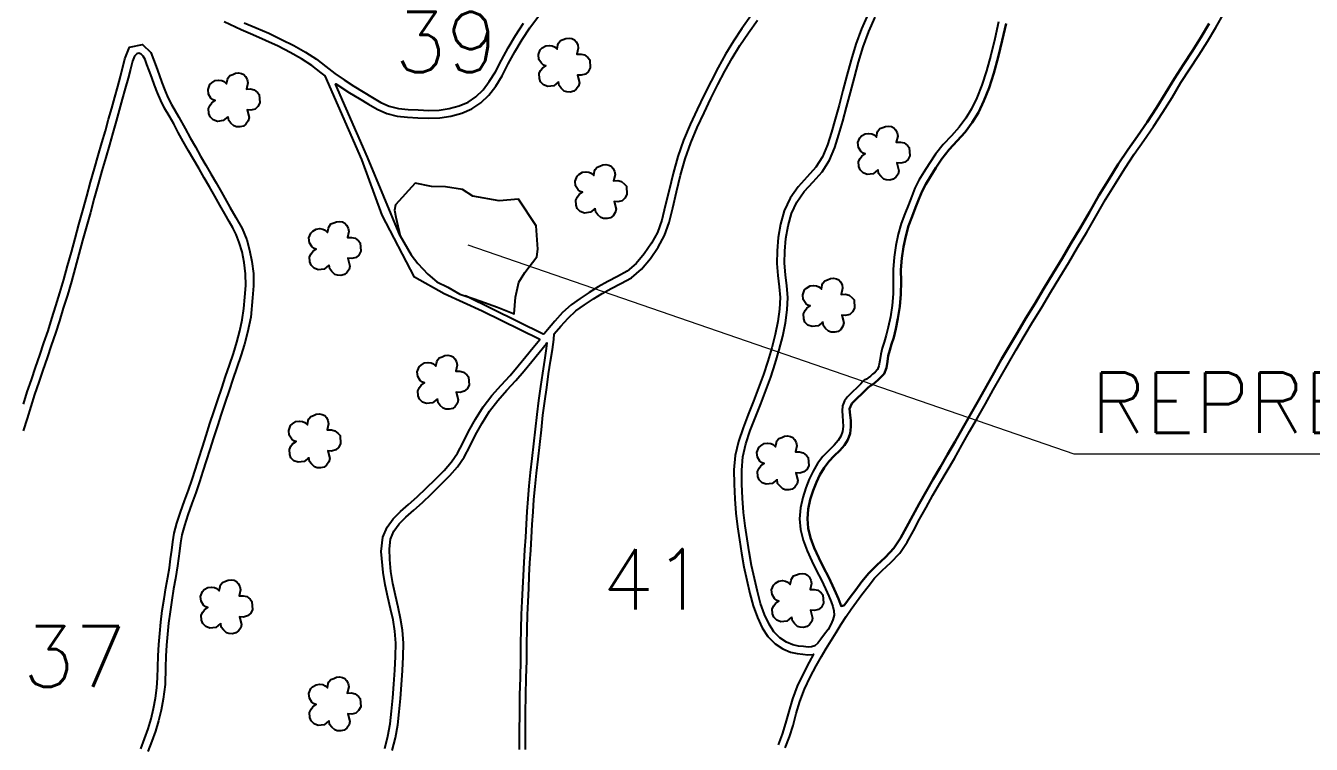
# Model space of a CAD drawing. Extents: x 739818 to 746118, y 7816232 to 7825142.
# Drawn here: x 742328 to 743156, y 7823013 to 7823477 of the extents above; entities that cross this region are included whole.
import ezdxf

# ---------------------------------------------------------------- set-up
doc = ezdxf.new("R2010")
doc.units = 0
doc.header["$MEASUREMENT"] = 0
doc.linetypes.add('CONTINUO', pattern=[0])
for name, color, linetype, lineweight in [('0114001148', 1, 'Continuous', 25), ('0114001148040', 5, 'Continuous', 30), ('TEXTO_DIVERSOS', 7, 'Continuous', 5)]:
    doc.layers.add(name, color=color, linetype=linetype, lineweight=lineweight)
for name, color, linetype in [('0114001148037', 5, 'Continuous'), ('0114001148039', 5, 'Continuous'), ('0114001148041', 5, 'Continuous'), ('0114001148042', 5, 'Continuous'), ('_SIMBOLO ARVORE', 118, 'Continuous'), ('REPRESA', 174, 'Continuous'), ('RESERVA', 3, 'Continuous'), ('TEXTO_NUN_TAL', 7, 'Continuous')]:
    doc.layers.add(name, color=color, linetype=linetype)
doc.styles.add('Simplex', font='simplex.shx')

msp = doc.modelspace()

# ---------------------------------------------------------------- linework, layer by layer
at = {"layer": '0114001148', "linetype": 'Continuous'}
msp.add_lwpolyline([(742816.85, 7823011.16), (742819.69, 7823018.25), (742821.96, 7823025.68), (742823.98, 7823033.28), (742826.32, 7823041.07), (742829.26, 7823048.97), (742832.91, 7823056.76), (742836.76, 7823064.09), (742840.17, 7823070.12), (742843.26, 7823075.2), (742846.44, 7823080.36), (742849.61, 7823085.65), (742852.85, 7823090.84), (742856.13, 7823095.88), (742859.37, 7823100.64), (742862.73, 7823105.27), (742866.33, 7823110.09), (742870.24, 7823115.25), (742874.49, 7823120.48), (742879.35, 7823125.44), (742885, 7823130.62), (742890.67, 7823136.76), (742895.47, 7823143.83), (742899.49, 7823151.12), (742903.41, 7823158.54), (742907.59, 7823166.18), (742911.97, 7823174.02), (742916.5, 7823181.93), (742921.14, 7823189.79), (742925.84, 7823197.81), (742930.69, 7823206.26), (742935.68, 7823215.07), (742940.79, 7823224.07), (742945.92, 7823233.05), (742950.9, 7823241.98), (742955.76, 7823250.72), (742960.65, 7823259.25), (742965.65, 7823267.8), (742970.82, 7823276.55), (742976.24, 7823285.59), (742981.94, 7823295.01), (742987.84, 7823304.84), (742993.77, 7823314.71), (742999.53, 7823324.24), (743005.3, 7823333.81), (743011.17, 7823343.8), (743017.15, 7823354.17), (743023.34, 7823364.76), (743029.57, 7823375.14), (743035.69, 7823384.83), (743041.73, 7823393.92), (743047.89, 7823402.85), (743054.15, 7823411.95), (743060.25, 7823421.15), (743066.13, 7823430.65), (743071.86, 7823440.12), (743077.6, 7823449.13), (743083.41, 7823457.83), (743089.02, 7823466.65), (743094.35, 7823475.78), (743099.8, 7823485.22)], dxfattribs=at)
at = {"layer": '0114001148037', "linetype": 'Continuous'}
msp.add_lwpolyline([(742401.6, 7823010.44), (742404.1, 7823017.08), (742406.33, 7823023.49), (742408.26, 7823029.92), (742409.88, 7823036.55), (742411.13, 7823043.29), (742411.97, 7823049.78), (742412.41, 7823056.22), (742412.6, 7823063.13), (742412.86, 7823070.48), (742413.3, 7823077.72), (742413.84, 7823084.84), (742414.55, 7823092.15), (742415.53, 7823099.68), (742416.73, 7823107.2), (742417.87, 7823114.44), (742419.07, 7823121.18), (742420.11, 7823127.26), (742420.89, 7823132.99), (742421.55, 7823138.58), (742422.21, 7823144.02), (742423.18, 7823149.66), (742424.92, 7823156.03), (742427.23, 7823163.11), (742429.8, 7823170.37), (742432.4, 7823177.39), (742434.75, 7823184.21), (742436.89, 7823190.98), (742439.06, 7823197.86), (742441.4, 7823205.02), (742443.79, 7823212.56), (742446.23, 7823220.28), (742448.78, 7823227.95), (742451.26, 7823235.56), (742453.8, 7823243.18), (742456.33, 7823250.58), (742458.9, 7823257.97), (742461.32, 7823265.42), (742463.57, 7823272.87), (742465.5, 7823280.13), (742466.99, 7823287.26), (742467.98, 7823294.47), (742468.72, 7823301.81), (742469.27, 7823309.34), (742469.2, 7823316.82), (742468.34, 7823324.06), (742466.91, 7823330.98), (742465.14, 7823337.14), (742463.06, 7823342.24), (742460.88, 7823346.51), (742458.49, 7823350.67), (742455.76, 7823355.56), (742452.64, 7823361.05), (742449.28, 7823366.91), (742445.85, 7823372.93), (742442.45, 7823378.8), (742439.18, 7823384.52), (742435.89, 7823390.31), (742432.49, 7823396.19), (742429.02, 7823402.2), (742425.84, 7823408.08), (742422.84, 7823413.61), (742419.88, 7823418.77), (742416.99, 7823423.65), (742414.48, 7823428.55), (742412.46, 7823433.54), (742410.57, 7823438.55), (742408.76, 7823443.41), (742407.12, 7823447.92), (742405.62, 7823451.86), (742404.42, 7823454.96), (742403.2, 7823457.19), (742401.88, 7823458.45), (742400.39, 7823459.06), (742399.09, 7823458.79), (742397.59, 7823457.28), (742396.23, 7823453.89), (742394.96, 7823448.91), (742393.44, 7823442.93), (742391.63, 7823436.29), (742389.7, 7823429.43), (742387.71, 7823422.41), (742385.76, 7823415.2), (742383.7, 7823407.76), (742381.45, 7823400), (742379.06, 7823391.86), (742376.62, 7823383.36), (742374.13, 7823374.59), (742371.71, 7823365.54), (742369.2, 7823356.42), (742366.64, 7823347.36), (742364.17, 7823338.39), (742361.75, 7823329.45), (742359.35, 7823320.61), (742356.9, 7823311.81), (742354.35, 7823303.11), (742351.72, 7823294.64), (742349.19, 7823286.5), (742346.67, 7823278.52), (742343.95, 7823270.65), (742341.28, 7823262.7), (742338.61, 7823254.77), (742335.9, 7823246.9), (742333.26, 7823239.11), (742330.75, 7823231.36), (742328.39, 7823223.5), (742325.94, 7823215.55)], dxfattribs=at)
at = {"layer": '0114001148039', "linetype": 'Continuous'}
msp.add_lwpolyline([(742468.35, 7823478.81), (742475.93, 7823475.5), (742484.07, 7823471.95), (742492.29, 7823468.06), (742500.3, 7823464.02), (742507.88, 7823459.87), (742514.76, 7823455.29), (742520.92, 7823450.49), (742526.77, 7823445.97), (742532.78, 7823441.87), (742538.88, 7823437.89), (742544.94, 7823434.12), (742550.84, 7823430.63), (742556.36, 7823427.42), (742561.79, 7823424.9), (742567.63, 7823423.41), (742573.92, 7823422.83), (742580.47, 7823422.51), (742587.23, 7823422.22), (742593.9, 7823422.4), (742600.45, 7823423.43), (742606.76, 7823425.19), (742612.48, 7823427.65), (742617.6, 7823431.05), (742622.16, 7823435.44), (742626.19, 7823440.78), (742630.13, 7823447.12), (742634.05, 7823454.55), (742638.42, 7823462.5), (742643.19, 7823470.47), (742648.23, 7823478.39)], dxfattribs=at)
at = {"layer": '0114001148040', "linetype": 'Continuous'}
msp.add_lwpolyline([(743090.02, 7823478.29), (743084.75, 7823469.25), (743079.22, 7823460.56), (743073.41, 7823451.86), (743067.61, 7823442.76), (743061.87, 7823433.26), (743056.04, 7823423.85), (743050.01, 7823414.75), (743043.77, 7823405.69), (743037.59, 7823396.72), (743031.5, 7823387.55), (743025.31, 7823377.76), (743019.04, 7823367.31), (743012.83, 7823356.68), (743006.85, 7823346.31), (743001, 7823336.37), (742995.25, 7823326.83), (742989.49, 7823317.29), (742983.56, 7823307.41), (742977.66, 7823297.59), (742971.96, 7823288.17), (742966.52, 7823279.11), (742961.34, 7823270.33), (742956.32, 7823261.75), (742951.41, 7823253.18), (742946.53, 7823244.42), (742941.57, 7823235.51), (742936.45, 7823226.54), (742931.33, 7823217.54), (742926.35, 7823208.73), (742921.52, 7823200.31), (742916.83, 7823192.33), (742912.18, 7823184.44), (742907.62, 7823176.48), (742903.21, 7823168.6), (742899, 7823160.9), (742895.09, 7823153.5), (742891.21, 7823146.45), (742886.75, 7823139.88), (742881.46, 7823134.17), (742875.87, 7823129.03), (742870.75, 7823123.81), (742866.31, 7823118.33), (742862.34, 7823113.1), (742858.7, 7823108.24), (742855.28, 7823103.51), (742854.66, 7823103.05), (742852.83, 7823102.62), (742852.62, 7823103.2), (742852.5, 7823103.41), (742852.42, 7823103.74), (742851.16, 7823107.21), (742849.53, 7823111.06), (742847.37, 7823115.78), (742844.66, 7823121.42), (742841.6, 7823127.47), (742838.49, 7823133.8), (742835.54, 7823140.17), (742833.14, 7823146.56), (742831.66, 7823152.81), (742831.13, 7823158.95), (742831.61, 7823165.18), (742832.98, 7823171.39), (742834.85, 7823177.21), (742836.94, 7823182.41), (742839.26, 7823187.19), (742841.89, 7823191.71), (742844.96, 7823195.84), (742848.49, 7823199.43), (742851.97, 7823202.91), (742854.96, 7823206.36), (742857.27, 7823209.9), (742858.76, 7823213.93), (742859.25, 7823218.25), (742859.05, 7823222.25), (742858.73, 7823225.67), (742858.39, 7823229.79), (742859.81, 7823233.32), (742863.42, 7823236.86), (742865.94, 7823239.2), (742867.69, 7823240.89), (742869.2, 7823242.46), (742870.28, 7823243.61), (742872.12, 7823244.73), (742873.43, 7823245.76), (742874.94, 7823246.96), (742876.5, 7823248.35), (742878.25, 7823249.93), (742880.54, 7823252.44), (742882.14, 7823256.26), (742882.69, 7823260.29), (742883.27, 7823263.95), (742884.18, 7823267.51), (742885.39, 7823271.4), (742886.76, 7823275.83), (742888.17, 7823281.33), (742889.52, 7823288.13), (742890.76, 7823295.79), (742891.46, 7823303.82), (742891.52, 7823311.8), (742891.47, 7823319.51), (742891.97, 7823326.98), (742893.05, 7823334.27), (742894.56, 7823341.23), (742896.41, 7823347.73), (742898.62, 7823353.76), (742900.88, 7823359.58), (742903.02, 7823365.07), (742905.04, 7823370.05), (742907.41, 7823374.75), (742910.38, 7823379.7), (742913.85, 7823385.14), (742917.77, 7823391.05), (742922.46, 7823396.92), (742927.76, 7823402.52), (742932.91, 7823408.23), (742937.42, 7823414.35), (742941.34, 7823420.95), (742944.89, 7823428.3), (742948.2, 7823436.72), (742951.29, 7823446.31), (742954.1, 7823456.57), (742956.7, 7823467.23), (742959.18, 7823478.28)], dxfattribs=at)
at = {"layer": '0114001148041', "linetype": 'Continuous'}
for points in [[(742870.22, 7823484.5), (742866.08, 7823474.89), (742862.39, 7823464.9), (742859.28, 7823454.77), (742856.63, 7823444.78), (742854.09, 7823435.12), (742851.61, 7823425.68), (742849.11, 7823416.66), (742846.6, 7823408.13), (742844.06, 7823399.98), (742840.99, 7823392.39), (742836.68, 7823385.68), (742831.11, 7823379.43), (742825.21, 7823373), (742820, 7823365.6), (742816.25, 7823357.39), (742813.88, 7823348.78), (742812.39, 7823340.2), (742811.61, 7823331.7), (742811.48, 7823323.49), (742812.02, 7823315.73), (742812.98, 7823308.49), (742813.55, 7823301.52), (742813.23, 7823294.15), (742812.1, 7823286.21), (742810.36, 7823277.74), (742808.22, 7823269.09), (742805.71, 7823260.43), (742802.87, 7823251.84), (742799.71, 7823243.32), (742796.4, 7823234.79), (742793.02, 7823226.16), (742789.69, 7823217.46), (742786.7, 7823208.67), (742784.63, 7823199.61), (742783.81, 7823190.41), (742783.88, 7823181.14), (742784.39, 7823171.76), (742785.07, 7823162.56), (742786.06, 7823153.74), (742787.35, 7823145.23), (742788.68, 7823136.65), (742790.22, 7823127.88), (742792.1, 7823119.2), (742794.06, 7823110.79), (742796.28, 7823102.7), (742798.98, 7823095.24), (742802.03, 7823088.6), (742805.7, 7823082.88), (742810.32, 7823078.27), (742815.34, 7823074.96), (742820.2, 7823072.86), (742824.49, 7823071.91), (742828.16, 7823071.48), (742831.48, 7823071.17), (742834.9, 7823071.37), (742835.19, 7823071.47), (742832.37, 7823066.48), (742828.43, 7823058.99), (742824.65, 7823050.91), (742821.57, 7823042.67), (742819.17, 7823034.65), (742817.15, 7823027.06), (742814.97, 7823019.91), (742812.26, 7823013.16)], [(742649.55, 7823010.07), (742649.53, 7823021.78), (742649.58, 7823033.48), (742649.73, 7823045.07), (742650.03, 7823056.42), (742650.33, 7823067.36), (742650.41, 7823077.87), (742650.51, 7823087.73), (742650.81, 7823096.93), (742651.23, 7823105.6), (742651.64, 7823113.97), (742651.97, 7823122.21), (742652.41, 7823130.45), (742652.95, 7823138.66), (742653.42, 7823146.89), (742653.88, 7823155.09), (742654.38, 7823163.28), (742654.94, 7823171.42), (742655.66, 7823179.67), (742656.6, 7823188.26), (742657.64, 7823197.32), (742658.71, 7823206.73), (742659.73, 7823216.24), (742660.78, 7823225.61), (742661.94, 7823234.7), (742663.21, 7823243.62), (742664.43, 7823252.32), (742665.67, 7823260.55), (742666.86, 7823268.14), (742667.68, 7823274.54), (742668.03, 7823278.13), (742672.23, 7823283.1), (742677, 7823288.34), (742682.06, 7823292.92), (742687.59, 7823296.86), (742693.34, 7823300.62), (742699.01, 7823304.21), (742704.82, 7823307.48), (742711.06, 7823310.59), (742717.8, 7823314.36), (742724.29, 7823319.87), (742730.01, 7823326.66), (742735.01, 7823333.94), (742739.09, 7823341.58), (742742.06, 7823350.01), (742744.42, 7823359.44), (742746.86, 7823369.66), (742749.47, 7823380.37), (742752.39, 7823391), (742755.96, 7823401.29), (742760.2, 7823411.17), (742764.61, 7823420.75), (742769.04, 7823430), (742773.5, 7823438.88), (742778.01, 7823447.51), (742782.73, 7823455.91), (742787.73, 7823464.12), (742793.13, 7823472.19), (742798.93, 7823480.34)]]:
    msp.add_lwpolyline(points, dxfattribs=at)
at = {"layer": '0114001148042', "linetype": 'Continuous'}
msp.add_lwpolyline([(742563.66, 7823009.49), (742565.74, 7823017.55), (742567.26, 7823025.93), (742568.19, 7823034.4), (742568.97, 7823043.01), (742569.62, 7823051.86), (742570.23, 7823060.94), (742570.81, 7823069.94), (742570.97, 7823078.72), (742570.37, 7823086.96), (742569.07, 7823094.63), (742567.51, 7823101.96), (742565.73, 7823109.42), (742564.01, 7823117.12), (742562.81, 7823124.94), (742562.1, 7823132.61), (742561.81, 7823139.58), (742562.5, 7823145.71), (742564.68, 7823150.99), (742568.12, 7823155.56), (742572.52, 7823159.91), (742577.53, 7823164.46), (742583.06, 7823169.46), (742589.02, 7823175.07), (742595.03, 7823180.93), (742600.68, 7823186.69), (742605.72, 7823192.42), (742609.98, 7823198.6), (742613.62, 7823205.47), (742617.29, 7823212.91), (742621.57, 7823220.61), (742626.43, 7823228.21), (742631.77, 7823235.25), (742637.56, 7823241.73), (742643.3, 7823247.98), (742648.63, 7823254.22), (742653.58, 7823260.32), (742658.36, 7823266.21), (742662.99, 7823271.93), (742663.37, 7823272.39), (742662.9, 7823268.71), (742661.71, 7823261.15), (742660.47, 7823252.89), (742659.25, 7823244.18), (742657.98, 7823235.24), (742656.81, 7823226.08), (742655.75, 7823216.67), (742654.73, 7823207.16), (742653.67, 7823197.77), (742652.62, 7823188.71), (742651.68, 7823180.06), (742650.95, 7823171.73), (742650.39, 7823163.54), (742649.89, 7823155.32), (742649.43, 7823147.12), (742648.95, 7823138.91), (742648.42, 7823130.69), (742647.97, 7823122.4), (742647.65, 7823114.15), (742647.24, 7823105.8), (742646.81, 7823097.1), (742646.51, 7823087.82), (742646.41, 7823077.91), (742646.33, 7823067.43), (742646.03, 7823056.52), (742645.73, 7823045.15), (742645.58, 7823033.52), (742645.53, 7823021.79), (742645.55, 7823010.06)], dxfattribs=at)
at = {"layer": '_SIMBOLO ARVORE', "linetype": 'CONTINUO'}
for points in [[(742670.74, 7823440.61, 0), (742667.73, 7823438.08, 0), (742663.91, 7823437.64, 0), (742661.19, 7823438.7, 0), (742659.26, 7823440.6, 0), (742658.46, 7823442.77, 0), (742658.24, 7823445.98, 0), (742659.29, 7823448.01, 0), (742660.38, 7823449.51, 0), (742662.58, 7823451, 0), (742661.18, 7823451.45, 0), (742659.8, 7823452.59, 0), (742658.18, 7823455.14, 0), (742657.89, 7823458.19, 0), (742659.06, 7823461.36, 0), (742660.29, 7823462.5, 0), (742662.53, 7823463.87, 0), (742664.89, 7823464.18, 0), (742666.77, 7823463.92, 0), (742668.26, 7823463.23, 0), (742669.89, 7823461.77, 0), (742670.38, 7823464.55, 0), (742670.8, 7823465.67, 0), (742672.02, 7823467.21, 0), (742673.83, 7823467.88, 0), (742675.61, 7823468.66, 0), (742677.6, 7823468.84, 0), (742679.48, 7823468.58, 0), (742681.01, 7823467.77, 0), (742682.15, 7823466.54, 0), (742683.15, 7823464.57, 0), (742683.54, 7823462.39, 0), (742682.63, 7823458.49, 0), (742685.36, 7823458.53, 0), (742687.62, 7823457.99, 0), (742689.75, 7823456.3, 0), (742690.93, 7823454.95, 0), (742691.25, 7823449.58, 0), (742689.93, 7823447.18, 0), (742688.19, 7823445.58, 0), (742685.44, 7823444.85, 0), (742683.02, 7823445.06, 0), (742684.31, 7823440.05, 0), (742683.72, 7823437.91, 0), (742682.27, 7823435.87, 0), (742680.68, 7823434.6, 0), (742678.41, 7823434.05, 0), (742676.16, 7823434.18, 0), (742674.48, 7823434.66, 0), (742672.55, 7823436.56, 0), (742671.23, 7823438.27, 0), (742670.83, 7823440.86, 0)], [(742457.81, 7823418.15, 0), (742454.8, 7823415.62, 0), (742450.98, 7823415.18, 0), (742448.26, 7823416.24, 0), (742446.33, 7823418.14, 0), (742445.53, 7823420.31, 0), (742445.31, 7823423.52, 0), (742446.36, 7823425.55, 0), (742447.45, 7823427.05, 0), (742449.65, 7823428.54, 0), (742448.25, 7823428.99, 0), (742446.87, 7823430.13, 0), (742445.25, 7823432.68, 0), (742444.96, 7823435.73, 0), (742446.13, 7823438.9, 0), (742447.36, 7823440.04, 0), (742449.6, 7823441.41, 0), (742451.96, 7823441.72, 0), (742453.84, 7823441.45, 0), (742455.33, 7823440.77, 0), (742456.96, 7823439.31, 0), (742457.45, 7823442.09, 0), (742457.87, 7823443.2, 0), (742459.09, 7823444.75, 0), (742460.9, 7823445.41, 0), (742462.67, 7823446.2, 0), (742464.67, 7823446.38, 0), (742466.55, 7823446.11, 0), (742468.08, 7823445.31, 0), (742469.22, 7823444.08, 0), (742470.22, 7823442.11, 0), (742470.61, 7823439.92, 0), (742469.7, 7823436.03, 0), (742472.43, 7823436.07, 0), (742474.69, 7823435.53, 0), (742476.82, 7823433.84, 0), (742478, 7823432.49, 0), (742478.32, 7823427.12, 0), (742477, 7823424.72, 0), (742475.26, 7823423.12, 0), (742472.5, 7823422.39, 0), (742470.09, 7823422.6, 0), (742471.38, 7823417.59, 0), (742470.79, 7823415.45, 0), (742469.34, 7823413.41, 0), (742467.75, 7823412.14, 0), (742465.48, 7823411.59, 0), (742463.23, 7823411.72, 0), (742461.55, 7823412.2, 0), (742459.62, 7823414.1, 0), (742458.3, 7823415.81, 0), (742457.9, 7823418.4, 0)], [(742876.57, 7823383.86, 0), (742873.57, 7823381.34, 0), (742869.75, 7823380.9, 0), (742867.02, 7823381.96, 0), (742865.09, 7823383.85, 0), (742864.29, 7823386.03, 0), (742864.08, 7823389.24, 0), (742865.12, 7823391.27, 0), (742866.22, 7823392.76, 0), (742868.42, 7823394.26, 0), (742867.02, 7823394.7, 0), (742865.64, 7823395.84, 0), (742864.01, 7823398.4, 0), (742863.72, 7823401.45, 0), (742864.89, 7823404.62, 0), (742866.12, 7823405.75, 0), (742868.37, 7823407.13, 0), (742870.72, 7823407.44, 0), (742872.61, 7823407.17, 0), (742874.09, 7823406.48, 0), (742875.73, 7823405.03, 0), (742876.22, 7823407.81, 0), (742876.63, 7823408.92, 0), (742877.85, 7823410.47, 0), (742879.67, 7823411.13, 0), (742881.44, 7823411.92, 0), (742883.43, 7823412.1, 0), (742885.32, 7823411.83, 0), (742886.85, 7823411.02, 0), (742887.98, 7823409.79, 0), (742888.98, 7823407.83, 0), (742889.37, 7823405.64, 0), (742888.46, 7823401.74, 0), (742891.2, 7823401.79, 0), (742893.45, 7823401.24, 0), (742895.58, 7823399.56, 0), (742896.76, 7823398.21, 0), (742897.08, 7823392.84, 0), (742895.77, 7823390.44, 0), (742894.02, 7823388.84, 0), (742891.27, 7823388.1, 0), (742888.86, 7823388.32, 0), (742890.15, 7823383.3, 0), (742889.55, 7823381.17, 0), (742888.11, 7823379.13, 0), (742886.51, 7823377.86, 0), (742884.24, 7823377.3, 0), (742882, 7823377.44, 0), (742880.31, 7823377.92, 0), (742878.38, 7823379.81, 0), (742877.07, 7823381.53, 0), (742876.66, 7823384.12, 0)], [(742694.4, 7823359.04, 0), (742691.39, 7823356.51, 0), (742687.57, 7823356.07, 0), (742684.85, 7823357.13, 0), (742682.92, 7823359.03, 0), (742682.12, 7823361.2, 0), (742681.9, 7823364.41, 0), (742682.95, 7823366.44, 0), (742684.04, 7823367.94, 0), (742686.24, 7823369.43, 0), (742684.84, 7823369.88, 0), (742683.46, 7823371.02, 0), (742681.84, 7823373.57, 0), (742681.55, 7823376.62, 0), (742682.72, 7823379.79, 0), (742683.95, 7823380.93, 0), (742686.19, 7823382.3, 0), (742688.55, 7823382.61, 0), (742690.43, 7823382.35, 0), (742691.92, 7823381.66, 0), (742693.55, 7823380.2, 0), (742694.04, 7823382.98, 0), (742694.46, 7823384.1, 0), (742695.68, 7823385.64, 0), (742697.49, 7823386.31, 0), (742699.26, 7823387.09, 0), (742701.26, 7823387.27, 0), (742703.14, 7823387.01, 0), (742704.67, 7823386.2, 0), (742705.81, 7823384.97, 0), (742706.81, 7823383, 0), (742707.2, 7823380.82, 0), (742706.29, 7823376.92, 0), (742709.02, 7823376.96, 0), (742711.28, 7823376.42, 0), (742713.41, 7823374.73, 0), (742714.59, 7823373.38, 0), (742714.91, 7823368.01, 0), (742713.59, 7823365.61, 0), (742711.85, 7823364.01, 0), (742709.09, 7823363.28, 0), (742706.68, 7823363.49, 0), (742707.97, 7823358.48, 0), (742707.38, 7823356.34, 0), (742705.93, 7823354.3, 0), (742704.34, 7823353.03, 0), (742702.07, 7823352.48, 0), (742699.82, 7823352.61, 0), (742698.14, 7823353.09, 0), (742696.21, 7823354.99, 0), (742694.89, 7823356.7, 0), (742694.49, 7823359.29, 0)], [(742522.87, 7823322.39, 0), (742519.86, 7823319.87, 0), (742516.04, 7823319.42, 0), (742513.32, 7823320.48, 0), (742511.39, 7823322.38, 0), (742510.59, 7823324.55, 0), (742510.38, 7823327.77, 0), (742511.42, 7823329.79, 0), (742512.52, 7823331.29, 0), (742514.71, 7823332.78, 0), (742513.31, 7823333.23, 0), (742511.94, 7823334.37, 0), (742510.31, 7823336.93, 0), (742510.02, 7823339.97, 0), (742511.19, 7823343.14, 0), (742512.42, 7823344.28, 0), (742514.66, 7823345.65, 0), (742517.02, 7823345.97, 0), (742518.9, 7823345.7, 0), (742520.39, 7823345.01, 0), (742522.03, 7823343.55, 0), (742522.51, 7823346.34, 0), (742522.93, 7823347.45, 0), (742524.15, 7823348.99, 0), (742525.97, 7823349.66, 0), (742527.74, 7823350.45, 0), (742529.73, 7823350.63, 0), (742531.61, 7823350.36, 0), (742533.15, 7823349.55, 0), (742534.28, 7823348.32, 0), (742535.28, 7823346.36, 0), (742535.67, 7823344.17, 0), (742534.76, 7823340.27, 0), (742537.49, 7823340.31, 0), (742539.75, 7823339.77, 0), (742541.88, 7823338.08, 0), (742543.06, 7823336.73, 0), (742543.38, 7823331.37, 0), (742542.07, 7823328.97, 0), (742540.32, 7823327.37, 0), (742537.57, 7823326.63, 0), (742535.15, 7823326.84, 0), (742536.44, 7823321.83, 0), (742535.85, 7823319.7, 0), (742534.4, 7823317.66, 0), (742532.81, 7823316.39, 0), (742530.54, 7823315.83, 0), (742528.3, 7823315.97, 0), (742526.61, 7823316.44, 0), (742524.68, 7823318.34, 0), (742523.36, 7823320.05, 0), (742522.96, 7823322.65, 0)], [(742841.08, 7823285.74, 0), (742838.08, 7823283.22, 0), (742834.26, 7823282.78, 0), (742831.53, 7823283.84, 0), (742829.6, 7823285.73, 0), (742828.81, 7823287.91, 0), (742828.59, 7823291.12, 0), (742829.63, 7823293.14, 0), (742830.73, 7823294.64, 0), (742832.93, 7823296.14, 0), (742831.53, 7823296.58, 0), (742830.15, 7823297.72, 0), (742828.53, 7823300.28, 0), (742828.23, 7823303.33, 0), (742829.4, 7823306.5, 0), (742830.63, 7823307.63, 0), (742832.88, 7823309, 0), (742835.23, 7823309.32, 0), (742837.12, 7823309.05, 0), (742838.61, 7823308.36, 0), (742840.24, 7823306.91, 0), (742840.73, 7823309.69, 0), (742841.14, 7823310.8, 0), (742842.36, 7823312.35, 0), (742844.18, 7823313.01, 0), (742845.95, 7823313.8, 0), (742847.94, 7823313.98, 0), (742849.83, 7823313.71, 0), (742851.36, 7823312.9, 0), (742852.5, 7823311.67, 0), (742853.49, 7823309.71, 0), (742853.88, 7823307.52, 0), (742852.98, 7823303.62, 0), (742855.71, 7823303.67, 0), (742857.97, 7823303.12, 0), (742860.09, 7823301.44, 0), (742861.28, 7823300.09, 0), (742861.6, 7823294.72, 0), (742860.28, 7823292.32, 0), (742858.53, 7823290.72, 0), (742855.78, 7823289.98, 0), (742853.37, 7823290.2, 0), (742854.66, 7823285.18, 0), (742854.07, 7823283.05, 0), (742852.62, 7823281.01, 0), (742851.02, 7823279.74, 0), (742848.76, 7823279.18, 0), (742846.51, 7823279.32, 0), (742844.82, 7823279.8, 0), (742842.89, 7823281.69, 0), (742841.58, 7823283.4, 0), (742841.18, 7823286, 0)], [(742592.66, 7823236.09, 0), (742589.66, 7823233.57, 0), (742585.84, 7823233.13, 0), (742583.11, 7823234.18, 0), (742581.18, 7823236.08, 0), (742580.39, 7823238.26, 0), (742580.17, 7823241.47, 0), (742581.21, 7823243.49, 0), (742582.31, 7823244.99, 0), (742584.51, 7823246.48, 0), (742583.11, 7823246.93, 0), (742581.73, 7823248.07, 0), (742580.11, 7823250.63, 0), (742579.81, 7823253.67, 0), (742580.98, 7823256.85, 0), (742582.22, 7823257.98, 0), (742584.46, 7823259.35, 0), (742586.81, 7823259.67, 0), (742588.7, 7823259.4, 0), (742590.19, 7823258.71, 0), (742591.82, 7823257.25, 0), (742592.31, 7823260.04, 0), (742592.72, 7823261.15, 0), (742593.94, 7823262.69, 0), (742595.76, 7823263.36, 0), (742597.53, 7823264.15, 0), (742599.52, 7823264.33, 0), (742601.41, 7823264.06, 0), (742602.94, 7823263.25, 0), (742604.08, 7823262.02, 0), (742605.07, 7823260.06, 0), (742605.46, 7823257.87, 0), (742604.56, 7823253.97, 0), (742607.29, 7823254.01, 0), (742609.55, 7823253.47, 0), (742611.67, 7823251.78, 0), (742612.86, 7823250.44, 0), (742613.18, 7823245.07, 0), (742611.86, 7823242.67, 0), (742610.11, 7823241.07, 0), (742607.36, 7823240.33, 0), (742604.95, 7823240.54, 0), (742606.24, 7823235.53, 0), (742605.65, 7823233.4, 0), (742604.2, 7823231.36, 0), (742602.6, 7823230.09, 0), (742600.34, 7823229.53, 0), (742598.09, 7823229.67, 0), (742596.4, 7823230.15, 0), (742594.47, 7823232.04, 0), (742593.16, 7823233.75, 0), (742592.76, 7823236.35, 0)], [(742509.86, 7823198.26, 0), (742506.85, 7823195.74, 0), (742503.03, 7823195.3, 0), (742500.31, 7823196.35, 0), (742498.38, 7823198.25, 0), (742497.58, 7823200.43, 0), (742497.36, 7823203.64, 0), (742498.4, 7823205.66, 0), (742499.5, 7823207.16, 0), (742501.7, 7823208.66, 0), (742500.3, 7823209.1, 0), (742498.92, 7823210.24, 0), (742497.3, 7823212.8, 0), (742497.01, 7823215.84, 0), (742498.18, 7823219.02, 0), (742499.41, 7823220.15, 0), (742501.65, 7823221.52, 0), (742504.01, 7823221.84, 0), (742505.89, 7823221.57, 0), (742507.38, 7823220.88, 0), (742509.01, 7823219.42, 0), (742509.5, 7823222.21, 0), (742509.92, 7823223.32, 0), (742511.14, 7823224.86, 0), (742512.95, 7823225.53, 0), (742514.72, 7823226.32, 0), (742516.72, 7823226.5, 0), (742518.6, 7823226.23, 0), (742520.13, 7823225.42, 0), (742521.27, 7823224.19, 0), (742522.27, 7823222.23, 0), (742522.66, 7823220.04, 0), (742521.75, 7823216.14, 0), (742524.48, 7823216.18, 0), (742526.74, 7823215.64, 0), (742528.87, 7823213.95, 0), (742530.05, 7823212.61, 0), (742530.37, 7823207.24, 0), (742529.05, 7823204.84, 0), (742527.31, 7823203.24, 0), (742524.55, 7823202.5, 0), (742522.14, 7823202.71, 0), (742523.43, 7823197.7, 0), (742522.84, 7823195.57, 0), (742521.39, 7823193.53, 0), (742519.8, 7823192.26, 0), (742517.53, 7823191.7, 0), (742515.28, 7823191.84, 0), (742513.6, 7823192.32, 0), (742511.67, 7823194.21, 0), (742510.35, 7823195.92, 0), (742509.95, 7823198.52, 0)], [(742811.51, 7823184.07, 0), (742808.5, 7823181.55, 0), (742804.68, 7823181.11, 0), (742801.96, 7823182.17, 0), (742800.03, 7823184.06, 0), (742799.23, 7823186.24, 0), (742799.02, 7823189.45, 0), (742800.06, 7823191.48, 0), (742801.16, 7823192.98, 0), (742803.35, 7823194.47, 0), (742801.95, 7823194.92, 0), (742800.58, 7823196.06, 0), (742798.95, 7823198.61, 0), (742798.66, 7823201.66, 0), (742799.83, 7823204.83, 0), (742801.06, 7823205.97, 0), (742803.3, 7823207.34, 0), (742805.66, 7823207.65, 0), (742807.54, 7823207.38, 0), (742809.03, 7823206.7, 0), (742810.67, 7823205.24, 0), (742811.15, 7823208.02, 0), (742811.57, 7823209.13, 0), (742812.79, 7823210.68, 0), (742814.61, 7823211.34, 0), (742816.38, 7823212.13, 0), (742818.37, 7823212.31, 0), (742820.25, 7823212.04, 0), (742821.79, 7823211.23, 0), (742822.92, 7823210.01, 0), (742823.92, 7823208.04, 0), (742824.31, 7823205.85, 0), (742823.4, 7823201.96, 0), (742826.13, 7823202, 0), (742828.39, 7823201.46, 0), (742830.52, 7823199.77, 0), (742831.7, 7823198.42, 0), (742832.02, 7823193.05, 0), (742830.71, 7823190.65, 0), (742828.96, 7823189.05, 0), (742826.21, 7823188.32, 0), (742823.79, 7823188.53, 0), (742825.08, 7823183.52, 0), (742824.49, 7823181.38, 0), (742823.04, 7823179.34, 0), (742821.45, 7823178.07, 0), (742819.18, 7823177.52, 0), (742816.94, 7823177.65, 0), (742815.25, 7823178.13, 0), (742813.32, 7823180.03, 0), (742812, 7823181.74, 0), (742811.6, 7823184.33, 0)], [(742820.97, 7823095.41, 0), (742817.97, 7823092.89, 0), (742814.15, 7823092.45, 0), (742811.42, 7823093.51, 0), (742809.49, 7823095.4, 0), (742808.7, 7823097.58, 0), (742808.48, 7823100.79, 0), (742809.52, 7823102.82, 0), (742810.62, 7823104.31, 0), (742812.82, 7823105.81, 0), (742811.42, 7823106.25, 0), (742810.04, 7823107.39, 0), (742808.42, 7823109.95, 0), (742808.12, 7823113, 0), (742809.29, 7823116.17, 0), (742810.52, 7823117.3, 0), (742812.77, 7823118.67, 0), (742815.12, 7823118.99, 0), (742817.01, 7823118.72, 0), (742818.5, 7823118.03, 0), (742820.13, 7823116.58, 0), (742820.62, 7823119.36, 0), (742821.03, 7823120.47, 0), (742822.25, 7823122.02, 0), (742824.07, 7823122.68, 0), (742825.84, 7823123.47, 0), (742827.83, 7823123.65, 0), (742829.72, 7823123.38, 0), (742831.25, 7823122.57, 0), (742832.39, 7823121.34, 0), (742833.38, 7823119.38, 0), (742833.77, 7823117.19, 0), (742832.87, 7823113.29, 0), (742835.6, 7823113.34, 0), (742837.86, 7823112.79, 0), (742839.98, 7823111.11, 0), (742841.17, 7823109.76, 0), (742841.49, 7823104.39, 0), (742840.17, 7823101.99, 0), (742838.42, 7823100.39, 0), (742835.67, 7823099.65, 0), (742833.26, 7823099.87, 0), (742834.55, 7823094.85, 0), (742833.96, 7823092.72, 0), (742832.51, 7823090.68, 0), (742830.91, 7823089.41, 0), (742828.65, 7823088.85, 0), (742826.4, 7823088.99, 0), (742824.71, 7823089.47, 0), (742822.78, 7823091.36, 0), (742821.47, 7823093.07, 0), (742821.07, 7823095.67, 0)], [(742453.04, 7823091.28, 0), (742450.03, 7823088.76, 0), (742446.21, 7823088.32, 0), (742443.49, 7823089.38, 0), (742441.56, 7823091.27, 0), (742440.76, 7823093.45, 0), (742440.55, 7823096.66, 0), (742441.59, 7823098.68, 0), (742442.69, 7823100.18, 0), (742444.89, 7823101.68, 0), (742443.49, 7823102.12, 0), (742442.11, 7823103.26, 0), (742440.48, 7823105.82, 0), (742440.19, 7823108.87, 0), (742441.36, 7823112.04, 0), (742442.59, 7823113.17, 0), (742444.84, 7823114.54, 0), (742447.19, 7823114.86, 0), (742449.08, 7823114.59, 0), (742450.56, 7823113.9, 0), (742452.2, 7823112.45, 0), (742452.69, 7823115.23, 0), (742453.1, 7823116.34, 0), (742454.32, 7823117.89, 0), (742456.14, 7823118.55, 0), (742457.91, 7823119.34, 0), (742459.9, 7823119.52, 0), (742461.78, 7823119.25, 0), (742463.32, 7823118.44, 0), (742464.45, 7823117.21, 0), (742465.45, 7823115.25, 0), (742465.84, 7823113.06, 0), (742464.93, 7823109.16, 0), (742467.66, 7823109.21, 0), (742469.92, 7823108.66, 0), (742472.05, 7823106.98, 0), (742473.23, 7823105.63, 0), (742473.55, 7823100.26, 0), (742472.24, 7823097.86, 0), (742470.49, 7823096.26, 0), (742467.74, 7823095.52, 0), (742465.33, 7823095.74, 0), (742466.61, 7823090.72, 0), (742466.02, 7823088.59, 0), (742464.57, 7823086.55, 0), (742462.98, 7823085.28, 0), (742460.71, 7823084.72, 0), (742458.47, 7823084.86, 0), (742456.78, 7823085.34, 0), (742454.85, 7823087.23, 0), (742453.54, 7823088.94, 0), (742453.13, 7823091.54, 0)], [(742522.83, 7823028.63, 0), (742519.83, 7823026.1, 0), (742516.01, 7823025.66, 0), (742513.29, 7823026.72, 0), (742511.35, 7823028.62, 0), (742510.56, 7823030.79, 0), (742510.34, 7823034, 0), (742511.38, 7823036.03, 0), (742512.48, 7823037.53, 0), (742514.68, 7823039.02, 0), (742513.28, 7823039.47, 0), (742511.9, 7823040.61, 0), (742510.28, 7823043.16, 0), (742509.98, 7823046.21, 0), (742511.16, 7823049.38, 0), (742512.39, 7823050.52, 0), (742514.63, 7823051.89, 0), (742516.99, 7823052.2, 0), (742518.87, 7823051.94, 0), (742520.36, 7823051.25, 0), (742521.99, 7823049.79, 0), (742522.48, 7823052.57, 0), (742522.9, 7823053.69, 0), (742524.11, 7823055.23, 0), (742525.93, 7823055.9, 0), (742527.7, 7823056.68, 0), (742529.69, 7823056.86, 0), (742531.58, 7823056.6, 0), (742533.11, 7823055.79, 0), (742534.25, 7823054.56, 0), (742535.24, 7823052.59, 0), (742535.63, 7823050.41, 0), (742534.73, 7823046.51, 0), (742537.46, 7823046.55, 0), (742539.72, 7823046.01, 0), (742541.85, 7823044.32, 0), (742543.03, 7823042.97, 0), (742543.35, 7823037.6, 0), (742542.03, 7823035.2, 0), (742540.28, 7823033.6, 0), (742537.53, 7823032.87, 0), (742535.12, 7823033.08, 0), (742536.41, 7823028.07, 0), (742535.82, 7823025.93, 0), (742534.37, 7823023.89, 0), (742532.77, 7823022.62, 0), (742530.51, 7823022.07, 0), (742528.26, 7823022.2, 0), (742526.57, 7823022.68, 0), (742524.64, 7823024.58, 0), (742523.33, 7823026.29, 0), (742522.93, 7823028.88, 0)]]:
    msp.add_polyline3d(points, dxfattribs=at)
at = {"layer": 'REPRESA', "linetype": 'ByBlock'}
msp.add_lwpolyline([(742645.08, 7823364.96), (742632.58, 7823363.91), (742615.65, 7823367.03), (742608.87, 7823371.3), (742597.89, 7823372.88), (742588.92, 7823373.22), (742578.4, 7823375.36), (742565.8, 7823361.28), (742565.02, 7823357.85), (742565.99, 7823353.46), (742568.68, 7823341.39), (742575.95, 7823329.18), (742580.13, 7823323.56), (742586.69, 7823316.58), (742592.48, 7823311.74), (742599.41, 7823308.17), (742607.2, 7823303.8), (742620.1, 7823299.47), (742631.44, 7823295.42), (742642.16, 7823291.08), (742643.14, 7823301.9), (742645.22, 7823311.55), (742649.01, 7823317.64), (742656.81, 7823327.9), (742657.45, 7823332.75), (742656.43, 7823347.78), (742645.08, 7823364.96)], close=True, dxfattribs=at)
at = {"layer": 'RESERVA'}
for points in [[(742558.84, 7823010.81), (742560.85, 7823018.62), (742562.31, 7823026.65), (742563.21, 7823034.9), (742563.98, 7823043.41), (742564.63, 7823052.21), (742565.25, 7823061.27), (742565.81, 7823070.14), (742565.97, 7823078.58), (742565.4, 7823086.36), (742564.16, 7823093.69), (742562.63, 7823100.85), (742560.85, 7823108.29), (742559.09, 7823116.2), (742557.85, 7823124.33), (742556.58, 7823137.86), (742557.61, 7823146.96), (742560.3, 7823153.49), (742564.35, 7823158.85), (742569.08, 7823163.54), (742574.18, 7823168.16), (742579.67, 7823173.13), (742585.56, 7823178.68), (742591.5, 7823184.47), (742597.02, 7823190.09), (742601.77, 7823195.51), (742605.7, 7823201.2), (742609.16, 7823207.74), (742612.86, 7823215.24), (742617.28, 7823223.17), (742622.32, 7823231.07), (742627.9, 7823238.43), (742633.86, 7823245.08), (742639.56, 7823251.3), (742644.78, 7823257.42), (742649.7, 7823263.47), (742654.47, 7823269.35), (742658.71, 7823274.59), (742621.71, 7823292.84), (742597.09, 7823303.86), (742577.93, 7823314.64), (742557.15, 7823354.77), (742543.97, 7823390.67), (742520.55, 7823444.46), (742517.85, 7823446.54), (742511.83, 7823451.23), (742505.29, 7823455.59), (742497.97, 7823459.6), (742490.1, 7823463.57), (742482, 7823467.4), (742473.93, 7823470.92), (742466.3, 7823474.25), (742455.36, 7823479.35)], [(742325.98, 7823232.84), (742328.51, 7823240.68), (742331.16, 7823248.52), (742333.87, 7823256.38), (742336.54, 7823264.3), (742339.22, 7823272.26), (742341.92, 7823280.1), (742344.42, 7823288), (742346.94, 7823296.13), (742349.57, 7823304.56), (742352.09, 7823313.18), (742354.52, 7823321.94), (742356.93, 7823330.76), (742359.35, 7823339.71), (742361.83, 7823348.71), (742364.39, 7823357.76), (742366.89, 7823366.84), (742369.31, 7823375.92), (742371.81, 7823384.73), (742374.26, 7823393.25), (742376.65, 7823401.4), (742378.89, 7823409.12), (742380.94, 7823416.52), (742382.9, 7823423.75), (742384.89, 7823430.79), (742386.81, 7823437.63), (742388.61, 7823444.2), (742391.45, 7823455.4), (742394.48, 7823462.95), (742402.65, 7823464.63), (742408.02, 7823459.5), (742411.48, 7823450.58), (742413.46, 7823445.14), (742415.25, 7823440.3), (742417.11, 7823435.36), (742419.03, 7823430.64), (742421.37, 7823426.06), (742426.26, 7823417.79), (742430.24, 7823410.46), (742433.38, 7823404.64), (742436.82, 7823398.69), (742440.23, 7823392.8), (742443.52, 7823387), (742446.79, 7823381.29), (742450.18, 7823375.43), (742453.62, 7823369.4), (742459.07, 7823359.91), (742462.84, 7823353.14), (742466.91, 7823346.05), (742469.87, 7823338.77), (742471.77, 7823332.18), (742473.28, 7823324.86), (742474.2, 7823317.14), (742474.27, 7823309.18), (742473.7, 7823301.38), (742472.45, 7823288.94), (742470.37, 7823278.97), (742468.38, 7823271.51), (742466.09, 7823263.92), (742463.64, 7823256.37), (742461.06, 7823248.95), (742458.54, 7823241.58), (742456.01, 7823234), (742453.52, 7823226.38), (742450.99, 7823218.74), (742448.56, 7823211.05), (742446.16, 7823203.49), (742443.82, 7823196.33), (742441.65, 7823189.48), (742439.5, 7823182.65), (742437.11, 7823175.7), (742434.5, 7823168.67), (742431.96, 7823161.5), (742429.72, 7823154.6), (742428.07, 7823148.58), (742427.16, 7823143.29), (742426.52, 7823137.98), (742425.39, 7823128.49), (742423.99, 7823120.32), (742422.81, 7823113.62), (742421.67, 7823106.41), (742420.48, 7823098.96), (742419.52, 7823091.59), (742418.82, 7823084.42), (742418.29, 7823077.38), (742417.86, 7823070.24), (742417.6, 7823062.98), (742417.3, 7823052), (742416.08, 7823042.51), (742414.77, 7823035.5), (742413.09, 7823028.6), (742411.08, 7823021.94), (742408.8, 7823015.38), (742406.29, 7823008.72)]]:
    msp.add_lwpolyline(points, dxfattribs=at)
at = {"layer": 'RESERVA', "linetype": 'ByBlock'}
for points in [[(742794.8, 7823483.15), (742789.01, 7823475.03), (742783.52, 7823466.81), (742778.41, 7823458.44), (742773.61, 7823449.89), (742769.05, 7823441.17), (742764.55, 7823432.2), (742760.09, 7823422.88), (742755.64, 7823413.2), (742751.29, 7823403.1), (742747.61, 7823392.48), (742744.63, 7823381.63), (742742, 7823370.84), (742739.56, 7823360.63), (742737.27, 7823351.45), (742734.5, 7823343.6), (742730.73, 7823336.55), (742726.02, 7823329.69), (742720.73, 7823323.41), (742714.94, 7823318.48), (742708.73, 7823315.02), (742702.47, 7823311.9), (742696.44, 7823308.5), (742690.63, 7823304.83), (742684.77, 7823300.99), (742678.92, 7823296.82), (742673.46, 7823291.88), (742668.48, 7823286.4), (742663.68, 7823280.74), (742661.6, 7823278.16), (742660.84, 7823278), (742611.82, 7823302.18), (742610.9, 7823302.56), (742610.9, 7823302.56), (742620.1, 7823299.47), (742631.44, 7823295.42), (742642.16, 7823291.08), (742643.14, 7823301.9), (742645.22, 7823311.55), (742649.01, 7823317.64), (742656.81, 7823327.9), (742657.45, 7823332.75), (742656.43, 7823347.78), (742645.08, 7823364.96), (742632.58, 7823363.91), (742615.65, 7823367.03), (742608.87, 7823371.3), (742597.89, 7823372.88), (742588.92, 7823373.22), (742578.4, 7823375.36), (742565.8, 7823361.28), (742565.02, 7823357.85), (742565.99, 7823353.46), (742568.68, 7823341.39), (742547.68, 7823392.16), (742527.19, 7823439.22), (742527.41, 7823439.4), (742536.2, 7823433.67), (742542.35, 7823429.84), (742548.31, 7823426.32), (742554.04, 7823422.98), (742560.11, 7823420.16), (742566.77, 7823418.47), (742573.57, 7823417.84), (742580.25, 7823417.51), (742587.19, 7823417.22), (742594.36, 7823417.41), (742601.51, 7823418.54), (742608.43, 7823420.46), (742614.87, 7823423.23), (742620.74, 7823427.13), (742625.91, 7823432.11), (742630.32, 7823437.95), (742634.47, 7823444.63), (742638.46, 7823452.18), (742642.76, 7823460.02), (742647.44, 7823467.85), (742652.36, 7823475.58), (742657.8, 7823483.06)], [(742954.29, 7823479.3), (742951.83, 7823468.38), (742949.26, 7823457.83), (742946.5, 7823447.74), (742943.49, 7823438.41), (742940.31, 7823430.3), (742936.93, 7823423.32), (742933.25, 7823417.12), (742929.03, 7823411.4), (742924.08, 7823405.91), (742918.69, 7823400.2), (742913.73, 7823394), (742909.66, 7823387.86), (742906.13, 7823382.33), (742903.03, 7823377.17), (742900.48, 7823372.12), (742898.37, 7823366.92), (742896.22, 7823361.39), (742893.94, 7823355.52), (742891.66, 7823349.28), (742889.71, 7823342.45), (742888.13, 7823335.17), (742886.99, 7823327.51), (742886.47, 7823319.66), (742886.52, 7823311.8), (742886.46, 7823304.05), (742885.79, 7823296.41), (742884.6, 7823289.01), (742883.29, 7823282.44), (742881.94, 7823277.19), (742880.62, 7823272.88), (742879.37, 7823268.88), (742878.37, 7823264.96), (742877.75, 7823261.02), (742877.28, 7823257.59), (742876.27, 7823255.17), (742874.72, 7823253.48), (742873.16, 7823252.06), (742871.72, 7823250.78), (742870.34, 7823249.68), (742869.34, 7823248.91), (742867.82, 7823248.17), (742866.76, 7823247.17), (742865.57, 7823245.9), (742864.16, 7823244.43), (742862.5, 7823242.84), (742860.75, 7823241.21), (742859.02, 7823239.55), (742857.04, 7823237.61), (742855.11, 7823235.04), (742853.82, 7823231.82), (742853.49, 7823228.43), (742853.75, 7823225.23), (742854.06, 7823221.89), (742854.24, 7823218.41), (742853.86, 7823215.1), (742852.77, 7823212.16), (742850.95, 7823209.38), (742848.31, 7823206.32), (742844.94, 7823202.95), (742841.15, 7823199.1), (742837.71, 7823194.47), (742834.85, 7823189.54), (742832.36, 7823184.44), (742830.15, 7823178.91), (742828.15, 7823172.7), (742826.65, 7823165.91), (742826.12, 7823158.92), (742826.71, 7823152.01), (742828.35, 7823145.1), (742830.92, 7823138.24), (742833.98, 7823131.64), (742837.13, 7823125.24), (742840.17, 7823119.21), (742842.85, 7823113.66), (742844.96, 7823109.04), (742846.51, 7823105.38), (742847.63, 7823102.3), (742848.3, 7823099.5), (742848.34, 7823096.73), (742847.65, 7823093.8), (742846.34, 7823090.74), (742844.46, 7823087.57), (742842.23, 7823084.38), (742839.89, 7823081.32), (742837.78, 7823078.69), (742835.89, 7823077.03), (742833.9, 7823076.32), (742831.56, 7823076.19), (742828.68, 7823076.45), (742825.33, 7823076.84), (742821.75, 7823077.64), (742817.72, 7823079.38), (742813.5, 7823082.17), (742809.62, 7823086.04), (742806.43, 7823091.01), (742803.61, 7823097.14), (742801.04, 7823104.22), (742798.91, 7823112.02), (742796.98, 7823120.3), (742795.13, 7823128.84), (742793.62, 7823137.46), (742792.3, 7823145.98), (742791.02, 7823154.4), (742790.05, 7823163.02), (742789.38, 7823172.08), (742788.88, 7823181.3), (742788.81, 7823190.21), (742789.58, 7823198.83), (742791.52, 7823207.3), (742794.39, 7823215.77), (742797.68, 7823224.35), (742801.06, 7823232.97), (742804.38, 7823241.55), (742807.59, 7823250.18), (742810.49, 7823258.95), (742813.05, 7823267.79), (742815.24, 7823276.64), (742817.02, 7823285.35), (742818.22, 7823293.69), (742818.55, 7823301.62), (742817.95, 7823309.03), (742816.99, 7823316.23), (742816.49, 7823323.62), (742816.61, 7823331.43), (742817.36, 7823339.55), (742818.77, 7823347.69), (742820.97, 7823355.68), (742824.36, 7823363.11), (742829.11, 7823369.85), (742834.82, 7823376.08), (742840.67, 7823382.65), (742845.45, 7823390.09), (742848.77, 7823398.3), (742851.38, 7823406.68), (742853.92, 7823415.29), (742856.43, 7823424.38), (742858.92, 7823433.85), (742861.46, 7823443.5), (742864.09, 7823453.4), (742867.13, 7823463.3), (742870.73, 7823473.03), (742874.78, 7823482.43)]]:
    msp.add_lwpolyline(points, dxfattribs=at)
at = {"layer": 'TEXTO_DIVERSOS', "linetype": 'Continuous'}
msp.add_lwpolyline([(742612.44, 7823335.49), (743002.75, 7823200.72), (743266.92, 7823200.72)], dxfattribs=at)

# ---------------------------------------------------------------- texts
at = {"layer": 'TEXTO_DIVERSOS', "linetype": 'Continuous', "style": 'Simplex'}
msp.add_text('REPRESA', height=39, dxfattribs=at).set_placement((743013.86, 7823214.2))
at = {"layer": 'TEXTO_NUN_TAL', "linetype": 'Continuous', "style": 'Simplex'}
for s, p in [('39', (742565.01, 7823446.8)), ('41', (742698.77, 7823100.33)), ('37', (742325.56, 7823050.55))]:
    msp.add_text(s, height=39, dxfattribs=at).set_placement(p)

doc.saveas('drawing.dxf')
